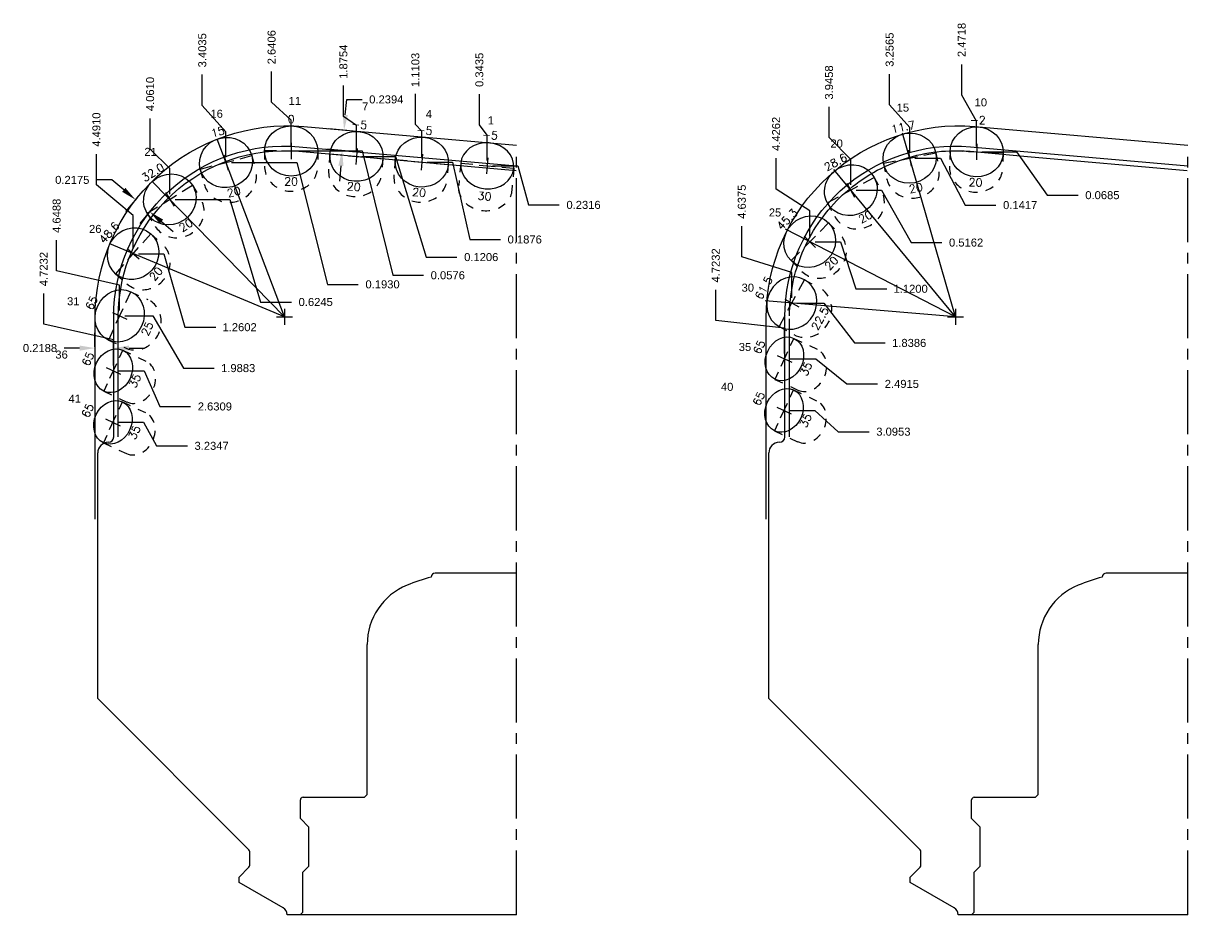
# Model space of a CAD drawing. Header units: inches. Extents: x 113.3 to 164.8, y -27 to 25.4.
# Drawn here: x 123.38 to 137.02, y 3.67 to 14.1 of the extents above; entities that cross this region are included whole.
import ezdxf
from ezdxf.enums import TextEntityAlignment as Align

# ---------------------------------------------------------------- set-up
doc = ezdxf.new("R2010")
doc.units = ezdxf.units.IN
doc.header["$MEASUREMENT"] = 0
doc.header["$PDMODE"] = 35
doc.linetypes.add('CENTER2', pattern=[1.125, 0.75, -0.125, 0.125, -0.125])
doc.linetypes.add('HIDDEN2', pattern=[0.1875, 0.125, -0.0625])
doc.layers.get('Defpoints').update_dxf_attribs({"color": 10})
doc.layers.add('Blade_1', color=30, linetype='Continuous', true_color=0xff7f00)
doc.layers.add('Blade_2', color=7, linetype='Continuous', true_color=0xcccc00)
doc.layers.add('CLine', color=5, linetype='CENTER2')
doc.styles.add('RomanS', font='romans')
doc.styles.get("Standard").update_dxf_attribs({"font": 'arial.ttf'})
doc.dimstyles.get("Standard").update_dxf_attribs({"dimtxt": 0.09375, "dimasz": 0.18, "dimexe": 0.18, "dimexo": 0.0625, "dimgap": 0.09, "dimtad": 0, "dimtih": 1, "dimtoh": 1, "dimdec": 4, "dimzin": 0, "dimdsep": 46, "dimtxsty": 'Standard', "dimcen": 0.09, "dimadec": 4, "dimazin": 0, "dimtfac": 1, "dimtdec": 4, "dimtofl": 0, "dimtmove": 0, "dimatfit": 3, "dimfxl": 1, "dimtolj": 1, "dimtzin": 0, "dimarcsym": 0})

# ---------------------------------------------------------------- blocks, each defined once
blk = doc.blocks.new('CMark')
at = {"layer": 'CLine'}
for p, q in [((-0.094, 0), (0.094, 0)), ((0, 0.094), (0, -0.094))]:
    blk.add_line(p, q, dxfattribs=at)
blk = doc.blocks.new('1613@20')
for p, q in [((-0.17, 0), (-0.312, 0)), ((0.171, 0), (0.312, 0))]:
    blk.add_line(p, q)
at = {"color": 8, "linetype": 'HIDDEN2', "ltscale": 0.5}
blk.add_line((-0.312, 0), (-0.312, -0.178), dxfattribs=at)
at = {"color": 8, "linetype": 'HIDDEN2', "ltscale": 0.5, "flags": 128}
blk.add_lwpolyline([(0.312, 0), (0.312, -0.178)], dxfattribs=at)
blk.add_ellipse((0, 0), major_axis=(-0.312, 0), ratio=0.939693, start_param=-3.141592653589793, end_param=3.141592653589793)
at = {"color": 8, "linetype": 'HIDDEN2', "ltscale": 0.5}
blk.add_ellipse((0, -0.178), major_axis=(-0.312, 0), ratio=0.939693, start_param=0, end_param=3.141593, dxfattribs=at)
blk.add_blockref('CMark', (0, 0))
at = {"style": 'RomanS'}
blk.add_text('20', height=0.094, dxfattribs=at).set_placement((0, -0.356), align=Align.MIDDLE_CENTER)
blk.add_attdef('ANG', text='', height=0.094, dxfattribs=at).set_placement((0, 0.298), align=Align.BOTTOM_CENTER)
blk = doc.blocks.new('1613@30')
for p, q in [((-0.17, 0), (-0.312, 0)), ((0.171, 0), (0.312, 0))]:
    blk.add_line(p, q)
at = {"color": 8, "linetype": 'HIDDEN2', "ltscale": 0.5}
blk.add_line((-0.312, 0), (-0.312, -0.26), dxfattribs=at)
at = {"color": 8, "linetype": 'HIDDEN2', "ltscale": 0.5, "flags": 128}
blk.add_lwpolyline([(0.312, 0), (0.312, -0.26)], dxfattribs=at)
at = {"extrusion": (0, 0, -1)}
blk.add_ellipse((0, 0), major_axis=(-0.312, 0), ratio=0.866025, start_param=-3.141592653589793, end_param=3.141592653589793, dxfattribs=at)
at = {"color": 8, "linetype": 'HIDDEN2', "ltscale": 0.5, "extrusion": (0, 0, -1)}
blk.add_ellipse((0, -0.26), major_axis=(-0.312, 0), ratio=0.866025, start_param=3.068877, end_param=6.355901, dxfattribs=at)
blk.add_blockref('CMark', (0, 0))
at = {"style": 'RomanS'}
blk.add_text('30', height=0.094, dxfattribs=at).set_placement((0, -0.356), align=Align.MIDDLE_CENTER)
blk.add_attdef('ANG', text='', height=0.094, dxfattribs=at).set_placement((0, 0.287), align=Align.BOTTOM_CENTER)
blk = doc.blocks.new('*D37')
at = {"layer": 'Blade_1', "color": 0, "lineweight": -2, "transparency": 16777216}
for p, q in [((127.971, 12.918), (127.971, 13.278)), ((128.045, 12.839), (127.971, 12.918)), ((128.045, 12.541), (128.045, 12.839))]:
    blk.add_line(p, q, dxfattribs=at)
at = {"layer": 'Defpoints', "color": 0, "transparency": 16777216}
for p in [(127.971, 13.278), (129.156, 12.667), (128.045, 12.479)]:
    blk.add_point(p, dxfattribs=at)
at = {"layer": 'Blade_1', "color": 0, "transparency": 16777216, "insert": (127.971, 13.558), "char_height": 0.0938, "attachment_point": 5, "rotation": 90}
blk.add_mtext('\\A1;1.1103', dxfattribs=at)
blk = doc.blocks.new('*D38')
at = {"layer": 'Blade_1', "color": 0, "lineweight": -2, "transparency": 16777216}
for p, q in [((127.128, 13.014), (127.128, 13.374)), ((127.28, 12.906), (127.128, 13.014)), ((127.28, 12.608), (127.28, 12.906))]:
    blk.add_line(p, q, dxfattribs=at)
at = {"layer": 'Defpoints', "color": 0, "transparency": 16777216}
for p in [(127.128, 13.374), (129.156, 12.667), (127.28, 12.546)]:
    blk.add_point(p, dxfattribs=at)
at = {"layer": 'Blade_1', "color": 0, "transparency": 16777216, "insert": (127.128, 13.654), "char_height": 0.0938, "attachment_point": 5, "rotation": 90}
blk.add_mtext('\\A1;1.8754', dxfattribs=at)
blk = doc.blocks.new('*D39')
at = {"layer": 'Blade_1', "color": 0, "lineweight": -2, "transparency": 16777216}
for p, q in [((128.108, 12.479), (128.405, 12.479)), ((128.405, 12.479), (128.607, 11.572)), ((128.607, 11.572), (128.967, 11.572))]:
    blk.add_line(p, q, dxfattribs=at)
at = {"layer": 'Defpoints', "color": 0, "transparency": 16777216}
for p in [(129.156, 12.667), (128.045, 12.479), (128.967, 11.572)]:
    blk.add_point(p, dxfattribs=at)
at = {"layer": 'Blade_1', "color": 0, "transparency": 16777216, "insert": (129.251, 11.572), "char_height": 0.0938, "attachment_point": 5}
blk.add_mtext('\\A1;0.1876', dxfattribs=at)
blk = doc.blocks.new('*D40')
at = {"layer": 'Blade_1', "color": 0, "lineweight": -2, "transparency": 16777216}
for p, q in [((127.343, 12.546), (127.737, 12.546)), ((127.737, 12.546), (128.097, 11.366)), ((128.097, 11.366), (128.457, 11.366))]:
    blk.add_line(p, q, dxfattribs=at)
at = {"layer": 'Defpoints', "color": 0, "transparency": 16777216}
for p in [(129.156, 12.667), (127.28, 12.546), (128.457, 11.366)]:
    blk.add_point(p, dxfattribs=at)
at = {"layer": 'Blade_1', "color": 0, "transparency": 16777216, "insert": (128.742, 11.366), "char_height": 0.0938, "attachment_point": 5}
blk.add_mtext('\\A1;0.1206', dxfattribs=at)
blk = doc.blocks.new('*D41')
at = {"layer": 'Blade_1', "color": 0, "lineweight": -2, "transparency": 16777216}
for p, q in [((128.72, 12.914), (128.72, 13.274)), ((128.812, 12.795), (128.72, 12.914)), ((128.812, 12.497), (128.812, 12.795))]:
    blk.add_line(p, q, dxfattribs=at)
at = {"layer": 'Defpoints', "color": 0, "transparency": 16777216}
for p in [(128.72, 13.274), (129.156, 12.667), (128.812, 12.435)]:
    blk.add_point(p, dxfattribs=at)
at = {"layer": 'Blade_1', "color": 0, "transparency": 16777216, "insert": (128.72, 13.559), "char_height": 0.0938, "attachment_point": 5, "rotation": 90}
blk.add_mtext('\\A1;0.3435', dxfattribs=at)
blk = doc.blocks.new('*D42')
at = {"layer": 'Blade_1', "color": 0, "lineweight": -2, "transparency": 16777216}
for p, q in [((128.875, 12.435), (129.172, 12.435)), ((129.172, 12.435), (129.295, 11.977)), ((129.295, 11.977), (129.655, 11.977))]:
    blk.add_line(p, q, dxfattribs=at)
at = {"layer": 'Defpoints', "color": 0, "transparency": 16777216}
for p in [(129.156, 12.667), (128.812, 12.435), (129.655, 11.977)]:
    blk.add_point(p, dxfattribs=at)
at = {"layer": 'Blade_1', "color": 0, "transparency": 16777216, "insert": (129.94, 11.977), "char_height": 0.0938, "attachment_point": 5}
blk.add_mtext('\\A1;0.2316', dxfattribs=at)
blk = doc.blocks.new('*D43')
at = {"layer": 'Blade_1', "color": 0, "lineweight": -2, "transparency": 16777216}
for p, q in [((126.287, 13.179), (126.287, 13.539)), ((126.515, 12.969), (126.287, 13.179)), ((126.515, 12.671), (126.515, 12.969))]:
    blk.add_line(p, q, dxfattribs=at)
at = {"layer": 'Defpoints', "color": 0, "transparency": 16777216}
for p in [(126.287, 13.539), (126.515, 12.609), (129.156, 12.667)]:
    blk.add_point(p, dxfattribs=at)
at = {"layer": 'Blade_1', "color": 0, "transparency": 16777216, "insert": (126.287, 13.824), "char_height": 0.0938, "attachment_point": 5, "rotation": 90}
blk.add_mtext('\\A1;2.6406', dxfattribs=at)
blk = doc.blocks.new('*D44')
at = {"layer": 'Blade_1', "color": 0, "lineweight": -2, "transparency": 16777216}
for p, q in [((126.578, 12.609), (127.346, 12.609)), ((127.346, 12.609), (127.706, 11.153)), ((127.706, 11.153), (128.066, 11.153))]:
    blk.add_line(p, q, dxfattribs=at)
at = {"layer": 'Defpoints', "color": 0, "transparency": 16777216}
for p in [(126.515, 12.609), (129.156, 12.667), (128.066, 11.153)]:
    blk.add_point(p, dxfattribs=at)
at = {"layer": 'Blade_1', "color": 0, "transparency": 16777216, "insert": (128.35, 11.153), "char_height": 0.0938, "attachment_point": 5}
blk.add_mtext('\\A1;0.0576', dxfattribs=at)
blk = doc.blocks.new('*D47')
at = {"layer": 'Blade_1', "color": 0, "lineweight": -2, "transparency": 16777216}
for p, q in [((125.475, 13.143), (125.475, 13.503)), ((125.752, 12.834), (125.475, 13.143)), ((125.752, 12.536), (125.752, 12.834))]:
    blk.add_line(p, q, dxfattribs=at)
at = {"layer": 'Defpoints', "color": 0, "transparency": 16777216}
for p in [(125.475, 13.503), (129.156, 12.667), (125.752, 12.474)]:
    blk.add_point(p, dxfattribs=at)
at = {"layer": 'Blade_1', "color": 0, "transparency": 16777216, "insert": (125.475, 13.788), "char_height": 0.0938, "attachment_point": 5, "rotation": 90}
blk.add_mtext('\\A1;3.4035', dxfattribs=at)
blk = doc.blocks.new('*D48')
at = {"layer": 'Blade_1', "color": 0, "lineweight": -2, "transparency": 16777216}
for p, q in [((125.815, 12.474), (126.581, 12.474)), ((126.581, 12.474), (126.941, 11.047)), ((126.941, 11.047), (127.301, 11.047))]:
    blk.add_line(p, q, dxfattribs=at)
at = {"layer": 'Defpoints', "color": 0, "transparency": 16777216}
for p in [(129.156, 12.667), (125.752, 12.474), (127.301, 11.047)]:
    blk.add_point(p, dxfattribs=at)
at = {"layer": 'Blade_1', "color": 0, "transparency": 16777216, "insert": (127.586, 11.047), "char_height": 0.0938, "attachment_point": 5}
blk.add_mtext('\\A1;0.1930', dxfattribs=at)
blk = doc.blocks.new('*D51')
at = {"layer": 'Blade_1', "color": 0, "lineweight": -2, "transparency": 16777216}
for p, q in [((124.864, 12.63), (124.864, 12.99)), ((125.095, 12.402), (124.864, 12.63)), ((125.095, 12.105), (125.095, 12.402))]:
    blk.add_line(p, q, dxfattribs=at)
at = {"layer": 'Defpoints', "color": 0, "transparency": 16777216}
for p in [(124.864, 12.99), (129.156, 12.667), (125.095, 12.042)]:
    blk.add_point(p, dxfattribs=at)
at = {"layer": 'Blade_1', "color": 0, "transparency": 16777216, "insert": (124.864, 13.276), "char_height": 0.0938, "attachment_point": 5, "rotation": 90}
blk.add_mtext('\\A1;4.0610', dxfattribs=at)
blk = doc.blocks.new('*D52')
at = {"layer": 'Blade_1', "color": 0, "lineweight": -2, "transparency": 16777216}
for p, q in [((125.157, 12.042), (125.798, 12.042)), ((125.798, 12.042), (126.158, 10.84)), ((126.158, 10.84), (126.518, 10.84))]:
    blk.add_line(p, q, dxfattribs=at)
at = {"layer": 'Defpoints', "color": 0, "transparency": 16777216}
for p in [(129.156, 12.667), (125.095, 12.042), (126.518, 10.84)]:
    blk.add_point(p, dxfattribs=at)
at = {"layer": 'Blade_1', "color": 0, "transparency": 16777216, "insert": (126.803, 10.84), "char_height": 0.0938, "attachment_point": 5}
blk.add_mtext('\\A1;0.6245', dxfattribs=at)
blk = doc.blocks.new('*D55')
at = {"layer": 'Blade_1', "color": 0, "lineweight": -2, "transparency": 16777216}
for p, q in [((124.235, 12.213), (124.235, 12.573)), ((124.665, 11.853), (124.235, 12.213)), ((124.665, 11.469), (124.665, 11.853))]:
    blk.add_line(p, q, dxfattribs=at)
at = {"layer": 'Defpoints', "color": 0, "transparency": 16777216}
for p in [(124.235, 12.573), (129.156, 12.667), (124.665, 11.406)]:
    blk.add_point(p, dxfattribs=at)
at = {"layer": 'Blade_1', "color": 0, "transparency": 16777216, "insert": (124.235, 12.859), "char_height": 0.0938, "attachment_point": 5, "rotation": 90}
blk.add_mtext('\\A1;4.4910', dxfattribs=at)
blk = doc.blocks.new('*D56')
at = {"layer": 'Blade_1', "color": 0, "lineweight": -2, "transparency": 16777216}
for p, q in [((124.727, 11.406), (125.025, 11.406)), ((125.025, 11.406), (125.272, 10.545)), ((125.272, 10.545), (125.632, 10.545))]:
    blk.add_line(p, q, dxfattribs=at)
at = {"layer": 'Defpoints', "color": 0, "transparency": 16777216}
for p in [(129.156, 12.667), (124.665, 11.406), (125.632, 10.545)]:
    blk.add_point(p, dxfattribs=at)
at = {"layer": 'Blade_1', "color": 0, "transparency": 16777216, "insert": (125.912, 10.545), "char_height": 0.0938, "attachment_point": 5}
blk.add_mtext('\\A1;1.2602', dxfattribs=at)
blk = doc.blocks.new('1613@25')
for p, q in [((-0.17, 0), (-0.312, 0)), ((0.171, 0), (0.312, 0))]:
    blk.add_line(p, q)
at = {"color": 8, "linetype": 'HIDDEN2', "ltscale": 0.5}
blk.add_line((-0.312, 0), (-0.312, -0.22), dxfattribs=at)
at = {"color": 8, "linetype": 'HIDDEN2', "ltscale": 0.5, "flags": 128}
blk.add_lwpolyline([(0.312, 0), (0.312, -0.22)], dxfattribs=at)
blk.add_ellipse((0, 0), major_axis=(-0.312, 0), ratio=0.906308, start_param=-3.141592653589793, end_param=3.141592653589793)
at = {"color": 8, "linetype": 'HIDDEN2', "ltscale": 0.5}
blk.add_ellipse((0, -0.22), major_axis=(-0.312, 0), ratio=0.906308, start_param=0, end_param=3.141593, dxfattribs=at)
blk.add_blockref('CMark', (0, 0))
at = {"style": 'RomanS'}
blk.add_text('25', height=0.094, dxfattribs=at).set_placement((0, -0.356), align=Align.MIDDLE_CENTER)
blk.add_attdef('ANG', text='', height=0.094, dxfattribs=at).set_placement((0, 0.287), align=Align.BOTTOM_CENTER)
blk = doc.blocks.new('1313@35')
for p, q in [((-0.17, 0), (-0.265, 0)), ((0.171, 0), (0.264, 0))]:
    blk.add_line(p, q)
at = {"color": 8, "linetype": 'HIDDEN2', "ltscale": 0.5}
blk.add_line((-0.265, 0), (-0.265, -0.298), dxfattribs=at)
at = {"color": 8, "linetype": 'HIDDEN2', "ltscale": 0.5, "flags": 128}
blk.add_lwpolyline([(0.264, 0), (0.264, -0.298)], dxfattribs=at)
blk.add_ellipse((0, 0), major_axis=(0.264, 0), ratio=0.819152)
at = {"color": 8, "linetype": 'HIDDEN2', "ltscale": 0.5}
blk.add_ellipse((0, -0.298), major_axis=(0.264, 0), ratio=0.819152, start_param=3.141593, end_param=6.283185, dxfattribs=at)
blk.add_blockref('CMark', (0, 0))
at = {"style": 'RomanS'}
blk.add_text('35', height=0.094, dxfattribs=at).set_placement((0, -0.279), align=Align.MIDDLE_CENTER)
blk.add_attdef('ANG', text='', height=0.094, dxfattribs=at).set_placement((0, 0.251), align=Align.BOTTOM_CENTER)
blk = doc.blocks.new('*D61')
at = {"layer": 'Blade_1', "color": 0, "lineweight": -2, "transparency": 16777216}
for p, q in [((123.769, 11.204), (123.769, 11.564)), ((124.507, 11.038), (123.769, 11.204)), ((124.507, 10.741), (124.507, 11.038))]:
    blk.add_line(p, q, dxfattribs=at)
at = {"layer": 'Defpoints', "color": 0, "transparency": 16777216}
for p in [(129.156, 12.667), (123.769, 11.564), (124.507, 10.678)]:
    blk.add_point(p, dxfattribs=at)
at = {"layer": 'Blade_1', "color": 0, "transparency": 16777216, "insert": (123.769, 11.85), "char_height": 0.0938, "attachment_point": 5, "rotation": 90}
blk.add_mtext('\\A1;4.6488', dxfattribs=at)
blk = doc.blocks.new('*D62')
at = {"layer": 'Blade_1', "color": 0, "lineweight": -2, "transparency": 16777216}
for p, q in [((124.569, 10.678), (124.895, 10.678)), ((124.895, 10.678), (125.255, 10.066)), ((125.255, 10.066), (125.615, 10.066))]:
    blk.add_line(p, q, dxfattribs=at)
at = {"layer": 'Defpoints', "color": 0, "transparency": 16777216}
for p in [(129.156, 12.667), (124.507, 10.678), (125.615, 10.066)]:
    blk.add_point(p, dxfattribs=at)
at = {"layer": 'Blade_1', "color": 0, "transparency": 16777216, "insert": (125.895, 10.066), "char_height": 0.0938, "attachment_point": 5}
blk.add_mtext('\\A1;1.9883', dxfattribs=at)
blk = doc.blocks.new('*D65')
at = {"layer": 'Blade_1', "color": 0, "lineweight": -2, "transparency": 16777216}
for p, q in [((123.618, 10.58), (123.618, 10.94)), ((124.433, 10.396), (123.618, 10.58)), ((124.433, 10.098), (124.433, 10.396))]:
    blk.add_line(p, q, dxfattribs=at)
at = {"layer": 'Defpoints', "color": 0, "transparency": 16777216}
for p in [(129.156, 12.667), (123.618, 10.94), (124.433, 10.036)]:
    blk.add_point(p, dxfattribs=at)
at = {"layer": 'Blade_1', "color": 0, "transparency": 16777216, "insert": (123.618, 11.226), "char_height": 0.0938, "attachment_point": 5, "rotation": 90}
blk.add_mtext('\\A1;4.7232', dxfattribs=at)
blk = doc.blocks.new('*D66')
at = {"layer": 'Blade_1', "color": 0, "lineweight": -2, "transparency": 16777216}
for p, q in [((124.495, 10.036), (124.793, 10.036)), ((124.793, 10.036), (124.977, 9.617)), ((124.977, 9.617), (125.337, 9.617))]:
    blk.add_line(p, q, dxfattribs=at)
at = {"layer": 'Defpoints', "color": 0, "transparency": 16777216}
for p in [(129.156, 12.667), (124.433, 10.036), (125.337, 9.617)]:
    blk.add_point(p, dxfattribs=at)
at = {"layer": 'Blade_1', "color": 0, "transparency": 16777216, "insert": (125.622, 9.617), "char_height": 0.0938, "attachment_point": 5}
blk.add_mtext('\\A1;2.6309', dxfattribs=at)
blk = doc.blocks.new('*D67')
at = {"layer": 'Blade_1', "color": 0, "lineweight": -2, "transparency": 16777216}
for p, q in [((124.491, 9.432), (124.788, 9.432)), ((124.788, 9.432), (124.94, 9.156)), ((124.94, 9.156), (125.3, 9.156))]:
    blk.add_line(p, q, dxfattribs=at)
at = {"layer": 'Defpoints', "color": 0, "transparency": 16777216}
for p in [(129.156, 12.667), (124.428, 9.432), (125.3, 9.156)]:
    blk.add_point(p, dxfattribs=at)
at = {"layer": 'Blade_1', "color": 0, "transparency": 16777216, "insert": (125.584, 9.156), "char_height": 0.0938, "attachment_point": 5}
blk.add_mtext('\\A1;3.2347', dxfattribs=at)
blk = doc.blocks.new('*D68')
at = {"layer": 'Blade_2', "color": 0, "lineweight": -2, "transparency": 16777216}
for p, q in [((133.525, 13.15), (133.525, 13.51)), ((133.76, 12.885), (133.525, 13.15)), ((133.76, 12.587), (133.76, 12.885))]:
    blk.add_line(p, q, dxfattribs=at)
at = {"layer": 'Defpoints', "color": 0, "transparency": 16777216}
for p in [(133.525, 13.51), (137.016, 12.667), (133.76, 12.525)]:
    blk.add_point(p, dxfattribs=at)
at = {"layer": 'Blade_2', "color": 0, "transparency": 16777216, "insert": (133.525, 13.795), "char_height": 0.0938, "attachment_point": 5, "rotation": 90}
blk.add_mtext('\\A1;3.2565', dxfattribs=at)
blk = doc.blocks.new('*D69')
at = {"layer": 'Blade_2', "color": 0, "lineweight": -2, "transparency": 16777216}
for p, q in [((132.816, 12.766), (132.816, 13.126)), ((133.07, 12.51), (132.816, 12.766)), ((133.07, 12.213), (133.07, 12.51))]:
    blk.add_line(p, q, dxfattribs=at)
at = {"layer": 'Defpoints', "color": 0, "transparency": 16777216}
for p in [(132.816, 13.126), (137.016, 12.667), (133.07, 12.15)]:
    blk.add_point(p, dxfattribs=at)
at = {"layer": 'Blade_2', "color": 0, "transparency": 16777216, "insert": (132.816, 13.411), "char_height": 0.0938, "attachment_point": 5, "rotation": 90}
blk.add_mtext('\\A1;3.9458', dxfattribs=at)
blk = doc.blocks.new('*D70')
at = {"layer": 'Blade_2', "color": 0, "lineweight": -2, "transparency": 16777216}
for p, q in [((132.196, 12.163), (132.196, 12.523)), ((132.59, 11.907), (132.196, 12.163)), ((132.59, 11.609), (132.59, 11.907))]:
    blk.add_line(p, q, dxfattribs=at)
at = {"layer": 'Defpoints', "color": 0, "transparency": 16777216}
for p in [(137.016, 12.667), (132.196, 12.523), (132.59, 11.547)]:
    blk.add_point(p, dxfattribs=at)
at = {"layer": 'Blade_2', "color": 0, "transparency": 16777216, "insert": (132.196, 12.809), "char_height": 0.0938, "attachment_point": 5, "rotation": 90}
blk.add_mtext('\\A1;4.4262', dxfattribs=at)
blk = doc.blocks.new('*D71')
at = {"layer": 'Blade_2', "color": 0, "lineweight": -2, "transparency": 16777216}
for p, q in [((133.822, 12.525), (134.12, 12.525)), ((134.12, 12.525), (134.409, 11.975)), ((134.409, 11.975), (134.769, 11.975))]:
    blk.add_line(p, q, dxfattribs=at)
at = {"layer": 'Defpoints', "color": 0, "transparency": 16777216}
for p in [(137.016, 12.667), (133.76, 12.525), (134.769, 11.975)]:
    blk.add_point(p, dxfattribs=at)
at = {"layer": 'Blade_2', "color": 0, "transparency": 16777216, "insert": (135.054, 11.975), "char_height": 0.0938, "attachment_point": 5}
blk.add_mtext('\\A1;0.1417', dxfattribs=at)
blk = doc.blocks.new('*D72')
at = {"layer": 'Blade_2', "color": 0, "lineweight": -2, "transparency": 16777216}
for p, q in [((133.133, 12.15), (133.43, 12.15)), ((133.43, 12.15), (133.777, 11.536)), ((133.777, 11.536), (134.137, 11.536))]:
    blk.add_line(p, q, dxfattribs=at)
at = {"layer": 'Defpoints', "color": 0, "transparency": 16777216}
for p in [(137.016, 12.667), (133.07, 12.15), (134.137, 11.536)]:
    blk.add_point(p, dxfattribs=at)
at = {"layer": 'Blade_2', "color": 0, "transparency": 16777216, "insert": (134.421, 11.536), "char_height": 0.0938, "attachment_point": 5}
blk.add_mtext('\\A1;0.5162', dxfattribs=at)
blk = doc.blocks.new('*D73')
at = {"layer": 'Blade_2', "color": 0, "lineweight": -2, "transparency": 16777216}
for p, q in [((132.652, 11.547), (132.95, 11.547)), ((132.95, 11.547), (133.131, 10.995)), ((133.131, 10.995), (133.491, 10.995))]:
    blk.add_line(p, q, dxfattribs=at)
at = {"layer": 'Defpoints', "color": 0, "transparency": 16777216}
for p in [(137.016, 12.667), (132.59, 11.547), (133.491, 10.995)]:
    blk.add_point(p, dxfattribs=at)
at = {"layer": 'Blade_2', "color": 0, "transparency": 16777216, "insert": (133.771, 10.995), "char_height": 0.0938, "attachment_point": 5}
blk.add_mtext('\\A1;1.1200', dxfattribs=at)
blk = doc.blocks.new('1613@22.5')
for p, q in [((-0.17, 0), (-0.312, 0)), ((0.171, 0), (0.312, 0))]:
    blk.add_line(p, q)
at = {"color": 8, "linetype": 'HIDDEN2', "ltscale": 0.5}
blk.add_line((-0.312, 0), (-0.312, -0.178), dxfattribs=at)
at = {"color": 8, "linetype": 'HIDDEN2', "ltscale": 0.5, "flags": 128}
blk.add_lwpolyline([(0.312, 0), (0.312, -0.178)], dxfattribs=at)
at = {"extrusion": (0, 0, -1)}
blk.add_ellipse((0, 0), major_axis=(-0.312, 0), ratio=0.92388, start_param=-3.141592653589793, end_param=3.141592653589793, dxfattribs=at)
at = {"color": 8, "linetype": 'HIDDEN2', "ltscale": 0.5}
blk.add_ellipse((0, -0.199), major_axis=(0.312, 0), ratio=0.92388, start_param=3.141593, end_param=6.283185, dxfattribs=at)
blk.add_blockref('CMark', (0, 0))
at = {"style": 'RomanS'}
blk.add_text('22.5', height=0.094, dxfattribs=at).set_placement((0, -0.377), align=Align.MIDDLE_CENTER)
blk.add_attdef('ANG', text='', height=0.094, dxfattribs=at).set_placement((0, 0.298), align=Align.BOTTOM_CENTER)
blk = doc.blocks.new('*D160')
at = {"layer": 'Blade_2', "color": 0, "lineweight": -2, "transparency": 16777216}
for p, q in [((131.794, 11.368), (131.794, 11.728)), ((132.379, 11.188), (131.794, 11.368)), ((132.379, 10.89), (132.379, 11.188))]:
    blk.add_line(p, q, dxfattribs=at)
at = {"layer": 'Defpoints', "color": 0, "transparency": 16777216}
for p in [(137.016, 12.667), (131.794, 11.728), (132.379, 10.828)]:
    blk.add_point(p, dxfattribs=at)
at = {"layer": 'Blade_2', "color": 0, "transparency": 16777216, "insert": (131.794, 12.015), "char_height": 0.0938, "attachment_point": 5, "rotation": 90}
blk.add_mtext('\\A1;4.6375', dxfattribs=at)
blk = doc.blocks.new('*D161')
at = {"layer": 'Blade_2', "color": 0, "lineweight": -2, "transparency": 16777216}
for p, q in [((131.489, 10.623), (131.489, 10.983)), ((132.293, 10.535), (131.489, 10.623)), ((132.293, 10.237), (132.293, 10.535))]:
    blk.add_line(p, q, dxfattribs=at)
at = {"layer": 'Defpoints', "color": 0, "transparency": 16777216}
for p in [(137.016, 12.667), (131.489, 10.983), (132.293, 10.175)]:
    blk.add_point(p, dxfattribs=at)
at = {"layer": 'Blade_2', "color": 0, "transparency": 16777216, "insert": (131.489, 11.269), "char_height": 0.0938, "attachment_point": 5, "rotation": 90}
blk.add_mtext('\\A1;4.7232', dxfattribs=at)
blk = doc.blocks.new('*D162')
at = {"layer": 'Blade_2', "color": 0, "lineweight": -2, "transparency": 16777216}
for p, q in [((132.441, 10.828), (132.754, 10.828)), ((132.754, 10.828), (133.114, 10.361)), ((133.114, 10.361), (133.474, 10.361))]:
    blk.add_line(p, q, dxfattribs=at)
at = {"layer": 'Defpoints', "color": 0, "transparency": 16777216}
for p in [(137.016, 12.667), (132.379, 10.828), (133.474, 10.361)]:
    blk.add_point(p, dxfattribs=at)
at = {"layer": 'Blade_2', "color": 0, "transparency": 16777216, "insert": (133.754, 10.361), "char_height": 0.0938, "attachment_point": 5}
blk.add_mtext('\\A1;1.8386', dxfattribs=at)
blk = doc.blocks.new('*D163')
at = {"layer": 'Blade_2', "color": 0, "lineweight": -2, "transparency": 16777216}
for p, q in [((132.355, 10.175), (132.662, 10.175)), ((132.662, 10.175), (133.022, 9.881)), ((133.022, 9.881), (133.382, 9.881))]:
    blk.add_line(p, q, dxfattribs=at)
at = {"layer": 'Defpoints', "color": 0, "transparency": 16777216}
for p in [(137.016, 12.667), (132.293, 10.175), (133.382, 9.881)]:
    blk.add_point(p, dxfattribs=at)
at = {"layer": 'Blade_2', "color": 0, "transparency": 16777216, "insert": (133.668, 9.881), "char_height": 0.0938, "attachment_point": 5}
blk.add_mtext('\\A1;2.4915', dxfattribs=at)
blk = doc.blocks.new('*D164')
at = {"layer": 'Blade_2', "color": 0, "lineweight": -2, "transparency": 16777216}
for p, q in [((132.351, 9.571), (132.648, 9.571)), ((132.648, 9.571), (132.924, 9.322)), ((132.924, 9.322), (133.284, 9.322))]:
    blk.add_line(p, q, dxfattribs=at)
at = {"layer": 'Defpoints', "color": 0, "transparency": 16777216}
for p in [(137.016, 12.667), (132.288, 9.571), (133.284, 9.322)]:
    blk.add_point(p, dxfattribs=at)
at = {"layer": 'Blade_2', "color": 0, "transparency": 16777216, "insert": (133.569, 9.322), "char_height": 0.0938, "attachment_point": 5}
blk.add_mtext('\\A1;3.0953', dxfattribs=at)
blk = doc.blocks.new('*D165')
at = {"layer": 'Blade_2', "color": 0, "lineweight": -2, "transparency": 16777216}
for p, q in [((134.369, 13.263), (134.369, 13.623)), ((134.544, 12.958), (134.369, 13.263)), ((134.544, 12.661), (134.544, 12.958))]:
    blk.add_line(p, q, dxfattribs=at)
at = {"layer": 'Defpoints', "color": 0, "transparency": 16777216}
for p in [(134.369, 13.623), (134.544, 12.598), (137.016, 12.667)]:
    blk.add_point(p, dxfattribs=at)
at = {"layer": 'Blade_2', "color": 0, "transparency": 16777216, "insert": (134.369, 13.909), "char_height": 0.0938, "attachment_point": 5, "rotation": 90}
blk.add_mtext('\\A1;2.4718', dxfattribs=at)
blk = doc.blocks.new('*D166')
at = {"layer": 'Blade_2', "color": 0, "lineweight": -2, "transparency": 16777216}
for p, q in [((134.607, 12.598), (135.012, 12.598)), ((135.012, 12.598), (135.372, 12.091)), ((135.372, 12.091), (135.732, 12.091))]:
    blk.add_line(p, q, dxfattribs=at)
at = {"layer": 'Defpoints', "color": 0, "transparency": 16777216}
for p in [(134.544, 12.598), (137.016, 12.667), (135.732, 12.091)]:
    blk.add_point(p, dxfattribs=at)
at = {"layer": 'Blade_2', "color": 0, "transparency": 16777216, "insert": (136.017, 12.091), "char_height": 0.0938, "attachment_point": 5}
blk.add_mtext('\\A1;0.0685', dxfattribs=at)
blk = doc.blocks.new('*D215')
at = {"color": 0, "lineweight": -2, "transparency": 16777216}
for p, q in [((124.218, 10.316), (124.218, 10.481)), ((124.437, 10.316), (124.437, 10.481)), ((124.038, 10.301), (123.858, 10.301)), ((124.617, 10.301), (124.797, 10.301))]:
    blk.add_line(p, q, dxfattribs=at)
at = {"color": 0, "transparency": 16777216}
for points in [[(124.038, 10.331), (124.038, 10.271), (124.218, 10.301)], [(124.617, 10.331), (124.617, 10.271), (124.437, 10.301)]]:
    blk.add_solid(points, dxfattribs=at)
at = {"layer": 'Defpoints', "color": 0, "transparency": 16777216}
for p in [(124.218, 10.301), (124.218, 10.253), (124.437, 10.253)]:
    blk.add_point(p, dxfattribs=at)
at = {"color": 0, "transparency": 16777216, "insert": (123.574, 10.301), "char_height": 0.0938, "attachment_point": 5}
blk.add_mtext('\\A1;0.2188', dxfattribs=at)
blk = doc.blocks.new('*D216')
at = {"color": 0, "lineweight": -2, "transparency": 16777216}
for p, q in [((124.417, 12.27), (124.237, 12.27)), ((124.555, 12.154), (124.417, 12.27)), ((124.707, 12.055), (124.577, 11.9)), ((124.873, 11.915), (124.743, 11.76)), ((124.997, 11.782), (125.134, 11.666))]:
    blk.add_line(p, q, dxfattribs=at)
at = {"color": 0, "transparency": 16777216}
for points in [[(124.574, 12.177), (124.536, 12.131), (124.693, 12.038)], [(125.016, 11.805), (124.977, 11.759), (124.859, 11.898)]]:
    blk.add_solid(points, dxfattribs=at)
at = {"layer": 'Defpoints', "color": 0, "transparency": 16777216}
for p in [(124.693, 12.038), (124.747, 12.102), (124.914, 11.962)]:
    blk.add_point(p, dxfattribs=at)
at = {"color": 0, "transparency": 16777216, "insert": (123.952, 12.27), "char_height": 0.0938, "attachment_point": 5}
blk.add_mtext('\\A1;0.2175', dxfattribs=at)
blk = doc.blocks.new('*D217')
at = {"color": 0, "lineweight": -2, "transparency": 16777216}
for p, q in [((127.15, 13.033), (127.166, 13.212)), ((127.166, 13.212), (127.346, 13.212)), ((127.169, 12.85), (126.955, 12.869)), ((127.149, 12.612), (126.934, 12.631)), ((127.098, 12.436), (127.082, 12.256))]:
    blk.add_line(p, q, dxfattribs=at)
at = {"color": 0, "transparency": 16777216}
for points in [[(127.12, 13.035), (127.18, 13.03), (127.135, 12.853)], [(127.068, 12.438), (127.128, 12.433), (127.114, 12.615)]]:
    blk.add_solid(points, dxfattribs=at)
at = {"layer": 'Defpoints', "color": 0, "transparency": 16777216}
for p in [(127.135, 12.853), (127.232, 12.845), (127.211, 12.606)]:
    blk.add_point(p, dxfattribs=at)
at = {"color": 0, "transparency": 16777216, "insert": (127.63, 13.212), "char_height": 0.0938, "attachment_point": 5}
blk.add_mtext('\\A1;0.2394', dxfattribs=at)

msp = doc.modelspace()

# ---------------------------------------------------------------- linework, layer by layer
for p, q in [((124.2495, 6.19776), (124.2495, 9.07276)), ((132.1099, 6.19776), (132.1099, 9.07276)), ((129.15575, 7.66651), (128.20264, 7.66651)), ((137.01615, 7.66651), (136.06304, 7.66651)), ((127.40575, 5.07276), (127.40575, 6.82987)), ((135.26615, 5.07276), (135.26615, 6.82987)), ((126.02159, 4.42566), (124.2495, 6.19776)), ((133.882, 4.42566), (132.1099, 6.19776)), ((127.40575, 5.07276), (127.3745, 5.04151)), ((135.26615, 5.07276), (135.2349, 5.04151)), ((126.6245, 4.79151), (126.6245, 5.01026)), ((126.65575, 5.04151), (127.3745, 5.04151)), ((134.4849, 4.79151), (134.4849, 5.01026)), ((134.51615, 5.04151), (135.2349, 5.04151)), ((126.7234, 4.69261), (126.6245, 4.79151)), ((134.5838, 4.69261), (134.4849, 4.79151)), ((126.7234, 4.23666), (126.7234, 4.69261)), ((134.5838, 4.23666), (134.5838, 4.69261)), ((126.03075, 4.24584), (126.03075, 4.40357)), ((133.89115, 4.24584), (133.89115, 4.40357)), ((126.65325, 4.16651), (126.7234, 4.23666)), ((134.51365, 4.16651), (134.5838, 4.23666)), ((125.90575, 4.1079), (126.02159, 4.22374)), ((125.90575, 4.0454), (125.90575, 4.1079)), ((126.65325, 3.69776), (126.65325, 4.16651)), ((133.76615, 4.1079), (133.882, 4.22374)), ((133.76615, 4.0454), (133.76615, 4.1079)), ((134.51365, 3.69776), (134.51365, 4.16651)), ((126.42137, 3.7477), (125.90575, 4.0454)), ((134.28178, 3.7477), (133.76615, 4.0454)), ((126.65325, 3.69776), (126.622, 3.66651)), ((134.51365, 3.69776), (134.4824, 3.66651)), ((126.622, 3.66651), (126.46825, 3.66651)), ((129.15575, 3.66651), (126.622, 3.66651)), ((134.4824, 3.66651), (134.32865, 3.66651)), ((137.01615, 3.66651), (134.4824, 3.66651))]:
    msp.add_line(p, q)
at = {"color": 5}
for points in [[(124.21825, 8.2978), (124.21825, 10.65309, -0.44001053), (126.66435, 12.89453), (129.15575, 12.67656)], [(132.07865, 8.2978), (132.07865, 10.65309, -0.44001053), (134.52475, 12.89453), (137.01615, 12.67656)]]:
    msp.add_lwpolyline(points, format="xyb", dxfattribs=at)
for points in [[(124.437, 9.26026), (124.437, 10.66651, -0.44001053), (126.61131, 12.6589), (129.15575, 12.43629)], [(132.2974, 9.26026), (132.2974, 10.66651, -0.44001053), (134.47171, 12.6589), (137.01615, 12.43629)]]:
    msp.add_lwpolyline(points, format="xyb")
at = {"color": 1}
for points in [[(124.4913, 9.26026), (124.4913, 10.66651, -0.44001053), (126.60658, 12.60481), (129.15101, 12.3822)], [(133.60793, 12.48596, -0.10094175), (134.37556, 12.61064)], [(134.37556, 12.61064, -0.01177187), (134.46698, 12.60481), (135.14075, 12.54586)], [(132.93853, 12.05907, -0.10309649), (133.60793, 12.48596)], [(132.50187, 11.41607, -0.10088399), (132.93853, 12.05907)], [(132.35174, 10.6783, -0.0976605), (132.50187, 11.41607)]]:
    msp.add_lwpolyline(points, format="xyb", dxfattribs=at)
for points in [[(135.14075, 12.54586), (137.01142, 12.3822)], [(132.3517, 9.26026), (132.3517, 10.64475)]]:
    msp.add_lwpolyline(points, dxfattribs=at)
for centre, radius, start, end in [((124.3745, 9.07276), 0.125, 90, 180), ((124.3745, 9.26026), 0.0625, 270, 0), ((132.2349, 9.07276), 0.125, 90, 180), ((132.2349, 9.26026), 0.0625, 270, 0), ((128.20264, 7.61962), 0.04689, 90, 180), ((136.06304, 7.61962), 0.04689, 90, 180), ((128.15575, 6.82987), 0.75, 112.191551, 180), ((128.77246, 5.31803), 2.38279, 105, 112.191551), ((136.01615, 6.82987), 0.75, 112.191551, 180), ((136.63286, 5.31803), 2.38279, 105, 112.191551), ((126.65575, 5.01026), 0.03125, 90, 180), ((134.51615, 5.01026), 0.03125, 90, 180), ((125.9995, 4.40357), 0.03125, 0, 45), ((133.8599, 4.40357), 0.03125, 0, 45), ((125.9995, 4.24584), 0.03125, 315, 0), ((133.8599, 4.24584), 0.03125, 315, 0), ((126.3745, 3.66651), 0.09375, 0, 60), ((134.2349, 3.66651), 0.09375, 0, 60)]:
    msp.add_arc(centre, radius, start, end)
at = {"layer": 'Blade_1'}
for q in [(125.64812, 12.7483), (124.88919, 12.25269), (124.39204, 11.52019)]:
    msp.add_line((126.437, 10.66651), q, dxfattribs=at)
at = {"layer": 'Blade_2'}
for q in [(133.67477, 12.81767), (132.86989, 12.3927), (132.3055, 11.69316), (132.06739, 10.85414)]:
    msp.add_line((134.2974, 10.66651), q, dxfattribs=at)
at = {"layer": 'CLine'}
for p, q in [((129.15575, 3.66651), (129.15575, 12.66651)), ((137.01615, 3.66651), (137.01615, 12.66651))]:
    msp.add_line(p, q, dxfattribs=at)

# ---------------------------------------------------------------- block references
for p in [(126.437, 10.66651), (134.2974, 10.66651)]:
    msp.add_blockref('CMark', p)
at = {"layer": 'Blade_1'}
msp.add_blockref('1613@20', (126.51516, 12.60895), dxfattribs=at).add_auto_attribs({'ANG': '0'})
for name, p, rotation, values in [('1613@20', (127.28035, 12.54586), 355, {'ANG': '-5'}), ('1613@20', (125.75224, 12.47352), 15, {'ANG': '15'}), ('1613@20', (128.04544, 12.47892), 355, {'ANG': '-5'}), ('1613@30', (128.81229, 12.43494), 355, {'ANG': '-5'}), ('1613@20', (125.09475, 12.04203), 32, {'ANG': '32.0'}), ('1613@20', (124.66477, 11.40634), 48.6, {'ANG': '48.6'}), ('1613@25', (124.5069, 10.6782), 65, {'ANG': '65'}), ('1313@35', (124.43251, 10.03558), 65, {'ANG': '65'}), ('1313@35', (124.42806, 9.43178), 65, {'ANG': '65'})]:
    msp.add_blockref(name, p, dxfattribs=dict(at, rotation=rotation)).add_auto_attribs(values)
at = {"layer": 'Blade_2'}
for name, p, rotation, values in [('1613@20', (133.75967, 12.52478), 11.7, {'ANG': '11.7'}), ('1613@20', (134.54435, 12.59804), 358, {'ANG': '-2'}), ('1613@20', (133.07037, 12.15028), 28.6, {'ANG': '28.6'}), ('1613@20', (132.58998, 11.54653), 45.3, {'ANG': '45.3'}), ('1613@22.5', (132.37866, 10.82795), 61.50000000000001, {'ANG': '61.5'}), ('1313@35', (132.29291, 10.17498), 65, {'ANG': '65'}), ('1313@35', (132.28846, 9.57119), 65, {'ANG': '65'})]:
    msp.add_blockref(name, p, dxfattribs=dict(at, rotation=rotation)).add_auto_attribs(values)

# ---------------------------------------------------------------- texts
at = {"layer": 'Blade_1'}
for s, p in [('11', (126.48607, 13.14856)), ('16', (125.5705, 12.99777)), ('7', (127.34741, 13.08339)), ('4', (128.0919, 12.99423)), ('1', (128.81817, 12.92016)), ('21', (124.79663, 12.55202)), ('26', (124.14831, 11.64952)), ('31', (123.89102, 10.80245)), ('36', (123.75381, 10.17815)), ('41', (123.90808, 9.66187))]:
    msp.add_text(s, height=0.09375, dxfattribs=at).set_placement(p)
at = {"layer": 'Blade_2'}
for s, p in [('15', (133.6075, 13.06974)), ('10', (134.52028, 13.13137)), ('20', (132.83192, 12.64969)), ('25', (132.10996, 11.84194)), ('30', (131.79086, 10.9618)), ('35', (131.75823, 10.26725)), ('40', (131.54902, 9.80067))]:
    msp.add_text(s, height=0.09375, dxfattribs=at).set_placement(p)

# ---------------------------------------------------------------- dimensions: what is measured, and where the dimension line sits
for p1, p2, distance, picture, middle in [((127.21082, 12.60645), (127.23168, 12.84489), 0.09751, '*D217', (127.63032, 13.21202)), ((124.9136, 11.96237), (124.74725, 12.10246), 0.08464, '*D216', (123.95242, 12.26962)), ((124.4369975521, 10.2530581326), (124.2182475521, 10.2530581326), -0.0477242428, '*D215', (123.5735532308, 10.3007823754))]:
    dim = msp.add_aligned_dim(p1=p1, p2=p2, distance=distance, dimstyle='Standard')
    dim.commit()
    dim.dimension.update_dxf_attribs({"geometry": picture, "text_midpoint": middle})
at = {"layer": 'Blade_1'}
for feature_location, offset, dtype, origin, picture, middle in [((125.75224, 12.47352), (-0.27695, 1.02922), 1, (129.15575, 12.66651), '*D47', (125.47529, 13.78766)), ((126.51516, 12.60895), (-0.22832, 0.93015), 1, (129.15575, 12.66651), '*D43', (126.28684, 13.82446)), ((127.28035, 12.54586), (-0.15259, 0.82797), 1, (129.15575, 12.66651), '*D38', (127.12776, 13.65383)), ((128.04544, 12.47892), (-0.07493, 0.79858), 1, (129.15575, 12.66651), '*D37', (127.97051, 13.55769)), ((128.81229, 12.43494), (-0.09272, 0.83886), 1, (129.15575, 12.66651), '*D41', (128.71957, 13.55875)), ((125.09475, 12.04203), (-0.23045, 0.94775), 1, (129.15575, 12.66651), '*D51', (124.8643, 13.27611)), ((124.66477, 11.40634), (-0.42958, 1.16669), 1, (129.15575, 12.66651), '*D55', (124.23519, 12.85936)), ((124.43251, 10.03558), (-0.81489, 0.90446), 1, (129.15575, 12.66651), '*D65', (123.61761, 11.22604)), ((124.506899, 10.678202), (-0.738191, 0.885561), 1, (129.155748, 12.666512), '*D61', (123.768708, 11.850344)), ((124.42806, 9.43178), (0.87168, -0.27546), 0, (129.15575, 12.66651), '*D67', (125.58431, 9.15632)), ((124.43251, 10.03558), (0.90416, -0.41822), 0, (129.15575, 12.66651), '*D66', (125.62216, 9.61736)), ((124.5069, 10.6782), (1.10773, -0.61256), 0, (129.15575, 12.66651), '*D62', (125.89482, 10.06565)), ((124.66477, 11.40634), (0.96742, -0.86175), 0, (129.15575, 12.66651), '*D56', (125.91189, 10.54459)), ((125.09475, 12.04203), (1.42375, -1.2018), 0, (129.15575, 12.66651), '*D52', (126.80345, 10.84023)), ((125.75224, 12.47352), (1.54898, -1.42609), 0, (129.15575, 12.66651), '*D48', (127.58566, 11.04744)), ((126.51516, 12.60895), (1.55053, -1.45548), 0, (129.15575, 12.66651), '*D44', (128.35026, 11.15347)), ((127.2803492, 12.5458623), (1.1766863, -1.1798227), 0, (129.1557476, 12.6665117), '*D40', (128.7416019, 11.3660397)), ((128.04544, 12.47892), (0.92108, -0.90671), 0, (129.15575, 12.66651), '*D39', (129.25108, 11.57222)), ((128.81229, 12.43494), (0.84305, -0.45787), 0, (129.15575, 12.66651), '*D42', (129.93991, 11.97707))]:
    dim = msp.add_ordinate_dim(feature_location=feature_location, offset=offset, dtype=dtype, origin=origin, dimstyle='Standard', dxfattribs=at)
    dim.commit()
    dim.dimension.update_dxf_attribs({"geometry": picture, "text_midpoint": middle})
at = {"layer": 'Blade_2'}
for feature_location, offset, dtype, picture, middle in [((134.54435, 12.59804), (-0.17504, 1.02524), 1, '*D165', (134.36931, 13.90877)), ((133.75967, 12.52478), (-0.23491, 0.98488), 1, '*D68', (133.52477, 13.79458)), ((133.07037, 12.15028), (-0.25443, 0.97566), 1, '*D69', (132.81593, 13.41061)), ((132.58998, 11.54653), (-0.39428, 0.97643), 1, '*D70', (132.19571, 12.80897)), ((132.29291, 10.17498), (-0.80396, 0.80834), 1, '*D161', (131.48895, 11.26933)), ((132.37866, 10.82795), (-0.58436, 0.89998), 1, '*D160', (131.7943, 12.01477)), ((132.28846, 9.57119), (0.99588, -0.24887), 0, '*D164', (133.56891, 9.32231)), ((132.29291, 10.17498), (1.08921, -0.29388), 0, '*D163', (133.66787, 9.8811)), ((132.37866, 10.82795), (1.09507, -0.46716), 0, '*D162', (133.75388, 10.36079)), ((132.58998, 11.54653), (0.90074, -0.55178), 0, '*D73', (133.77075, 10.99475)), ((133.07037, 12.15028), (1.06619, -0.61403), 0, '*D72', (134.42068, 11.53626)), ((133.75967, 12.52478), (1.00977, -0.54999), 0, '*D71', (135.05405, 11.97479)), ((134.54435, 12.59804), (1.18751, -0.50725), 0, '*D166', (136.01682, 12.09079))]:
    dim = msp.add_ordinate_dim(feature_location=feature_location, offset=offset, dtype=dtype, origin=(137.01615, 12.66651), dimstyle='Standard', dxfattribs=at)
    dim.commit()
    dim.dimension.update_dxf_attribs({"geometry": picture, "text_midpoint": middle})

doc.saveas('drawing.dxf')
